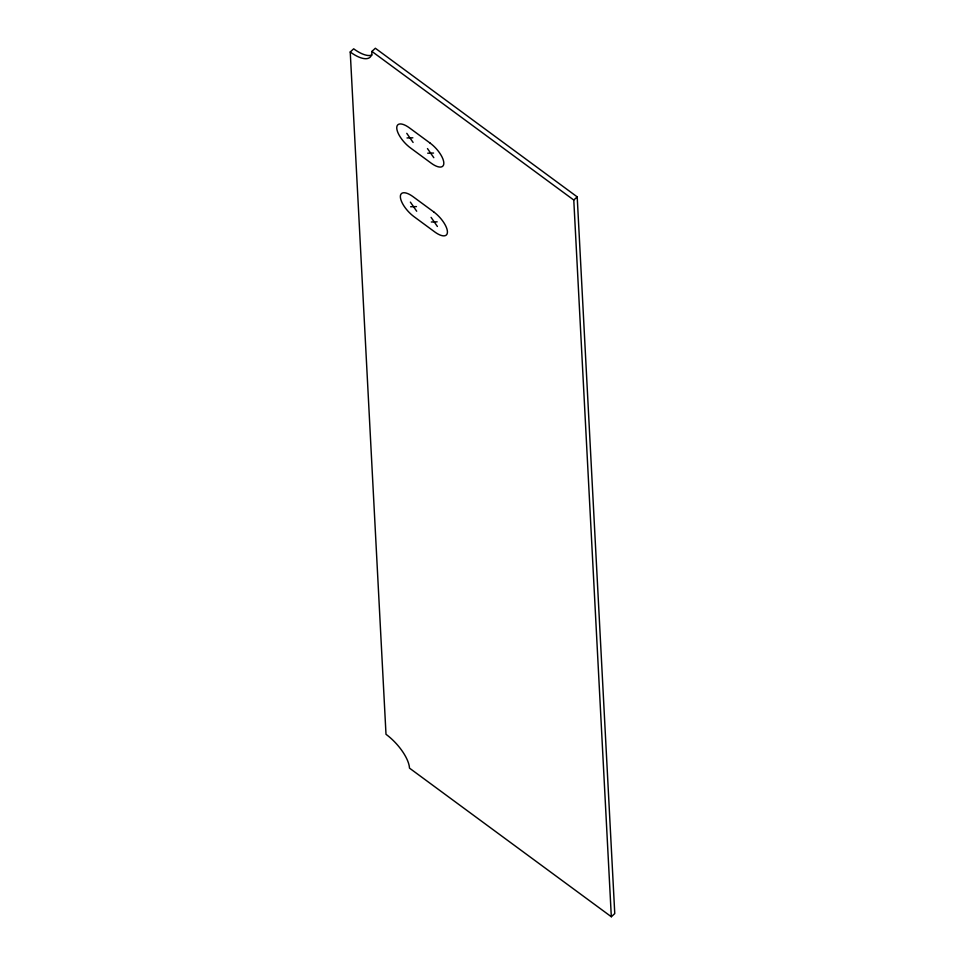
<?xml version="1.0" encoding="UTF-8"?>
<svg xmlns="http://www.w3.org/2000/svg" width="965" height="965" viewBox="0 0 965 965"><rect width="100%" height="100%" fill="white"/><g stroke="black" fill="none" stroke-linecap="round" stroke-linejoin="round"><path stroke-width="1.45" d="M350.235 51.989A30.566 12.219 47.2 0 0 371.923 51.422L375.349 48.25L577.203 196.872L614.765 913.578L611.327 916.75L409.486 768.128A30.566 12.219 47.2 0 0 386 734.305L350.235 51.989L353.673 48.817A30.566 12.219 47.2 0 0 372.044 55.005M611.327 916.75L573.777 200.032L577.203 196.872M407.013 137.959L412.851 137.802M427.712 153.206L433.55 153.049M410.62 206.751L416.458 206.594M431.319 221.998L437.157 221.841M371.923 51.422L573.777 200.032M427.471 148.574L433.804 157.681M406.772 133.327L413.092 142.434M431.078 217.366L437.398 226.473M410.378 202.119L416.699 211.226M430.113 143.097L409.401 127.85A17.828 7.129 47.2 0 0 396.76 128.176A17.828 7.129 47.2 0 0 410.463 147.91L431.162 163.157A17.828 7.129 47.2 0 0 443.816 162.832A17.828 7.129 47.2 0 0 430.113 143.097M433.719 211.89L413.008 196.643A17.828 7.129 47.2 0 0 400.366 196.981A17.828 7.129 47.2 0 0 414.069 216.703L434.769 231.95A17.828 7.129 47.2 0 0 447.422 231.624A17.828 7.129 47.2 0 0 433.719 211.89"/></g></svg>
